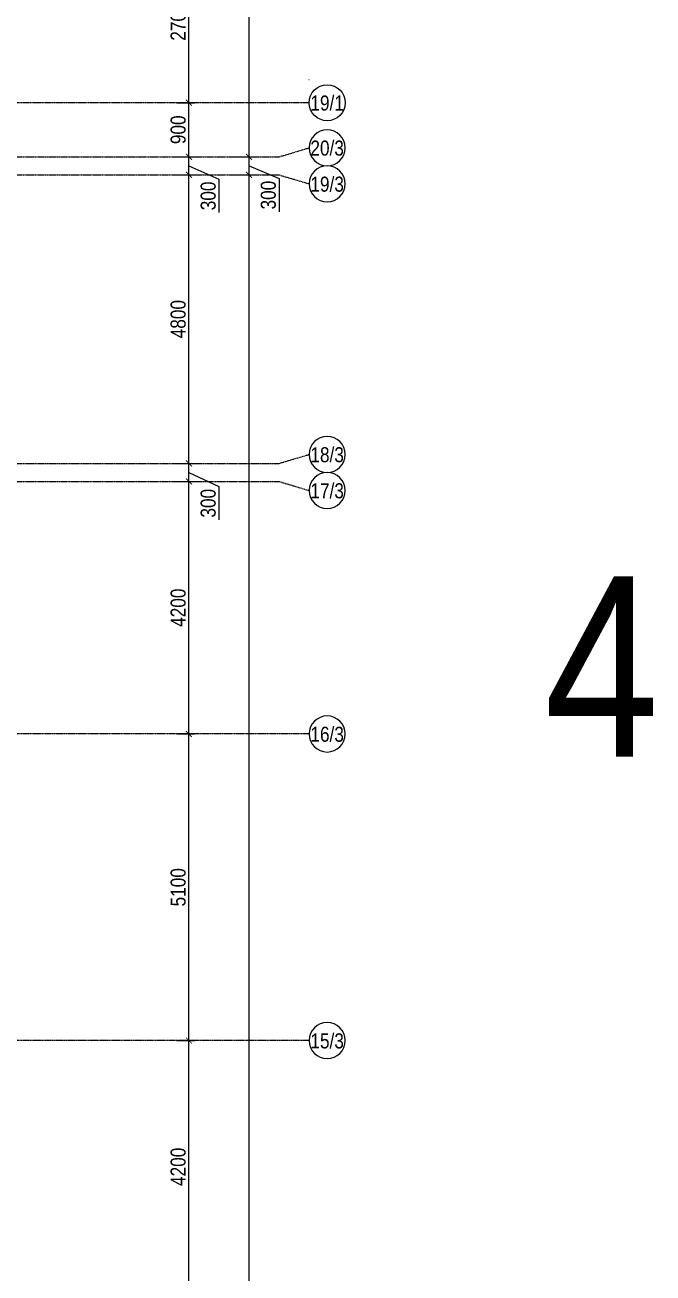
# Model space of a CAD drawing. Header units: millimetres. Extents: x -65509 to 912790, y 446 to 713294.
# Drawn here: x 232580 to 243029, y 346010 to 366770 of the extents above; entities that cross this region are included whole.
import ezdxf
from ezdxf.enums import TextEntityAlignment as Align

# ---------------------------------------------------------------- set-up
doc = ezdxf.new("R2010")
doc.units = ezdxf.units.MM
doc.linetypes.add('CENTER2', pattern=[28.575, 19.05, -3.175, 3.175, -3.175])
doc.layers.get('Defpoints').update_dxf_attribs({"color": 250})
doc.layers.add('АР_Делит', color=250, linetype='Continuous', lineweight=0, plot=False)
doc.layers.add('РД_Оси_100', color=250, linetype='Continuous', lineweight=0)
doc.layers.add('РД_Оси_размер', color=250, linetype='Continuous', lineweight=0)
doc.styles.add('style1', font='ARIALN.TTF')
doc.styles.add('ккк', font='isocpeur.ttf', dxfattribs={"width": 0.85, "oblique": 15})
doc.dimstyles.new('Dim100_ареал', dxfattribs={"dimscale": 100, "dimtxt": 2.5, "dimasz": 1, "dimexe": 1, "dimexo": 1, "dimgap": 0.5, "dimtad": 1, "dimzin": 12, "dimdsep": 46, "dimtxsty": 'style1', "dimblk": 'ARCHTICK', "dimcen": 1, "dimdle": 1, "dimclrd": 256, "dimclre": 256, "dimaunit": 1, "dimadec": 0, "dimazin": 3, "dimtfac": 1, "dimtmove": 1, "dimatfit": 3, "dimldrblk": 'OPEN30', "dimfxl": 4, "dimfxlon": 1, "dimtolj": 1, "dimtzin": 0, "dimlwd": 9, "dimlwe": 9, "dimarcsym": 0})

# ---------------------------------------------------------------- blocks, each defined once
blk = doc.blocks.new('A-iden')
at = {"linetype": 'Continuous', "lineweight": 5}
blk.add_circle((0, -4), 3, dxfattribs=at)
at = {"color": 0, "linetype": 'Continuous', "lineweight": 20, "style": 'ккк', "width": 0.85}
blk.add_attdef('ID', text='', height=8, dxfattribs=at).set_placement((0.31, -3.85), align=Align.MIDDLE_CENTER)
blk = doc.blocks.new('_ArchTick')
at = {"color": 0, "linetype": 'ByBlock', "const_width": 0.15}
blk.add_lwpolyline([(-0.5, -0.5), (0.5, 0.5)], dxfattribs=at)
blk = doc.blocks.new('*D243')
at = {"layer": 'Defpoints', "color": 0, "transparency": 16777216}
for p in [(116910, 69000), (118910, 69000), (116910, 0)]:
    blk.add_point(p, dxfattribs=at)
at = {"layer": 'РД_Оси_размер', "color": 0, "lineweight": 5, "transparency": 16777216}
for p, q in [((118710, 69000), (119010, 69000)), ((118910, -100), (118910, 69100)), ((118710, 0), (119010, 0))]:
    blk.add_line(p, q, dxfattribs=at)
at = {"layer": 'РД_Оси_размер', "color": 0, "lineweight": 5, "transparency": 16777216, "xscale": 100, "yscale": 100, "zscale": 100}
for p, rotation in [((118910, 69000), 90), ((118910, 0), 270)]:
    blk.add_blockref('_ArchTick', p, dxfattribs=dict(at, rotation=rotation))
at = {"layer": 'РД_Оси_размер', "color": 0, "transparency": 16777216, "insert": (118732, 34500), "char_height": 250, "attachment_point": 5, "rotation": 90, "style": 'style1'}
blk.add_mtext('\\A1;69000', dxfattribs=at)
blk = doc.blocks.new('_Open30')
at = {"color": 0, "linetype": 'ByBlock', "lineweight": -2}
for p, q in [((-1, 0.27), (0, 0)), ((0, 0), (-1, -0.27)), ((0, 0), (-1, 0))]:
    blk.add_line(p, q, dxfattribs=at)
blk = doc.blocks.new('*D244')
at = {"layer": 'Defpoints', "color": 0, "transparency": 16777216}
for p in [(116910, 69300), (118910, 69300), (116910, 69000)]:
    blk.add_point(p, dxfattribs=at)
at = {"layer": 'РД_Оси_размер', "color": 0, "lineweight": 5, "transparency": 16777216}
for p, q in [((118910, 68900), (118910, 69400)), ((118710, 69300), (119010, 69300)), ((118910, 69150), (119410, 68939)), ((118710, 69000), (119010, 69000)), ((119410, 68939), (119410, 68387))]:
    blk.add_line(p, q, dxfattribs=at)
at = {"layer": 'РД_Оси_размер', "color": 0, "lineweight": 5, "transparency": 16777216, "xscale": 100, "yscale": 100, "zscale": 100}
for p, rotation in [((118910, 69300), 90), ((118910, 69000), 270)]:
    blk.add_blockref('_ArchTick', p, dxfattribs=dict(at, rotation=rotation))
at = {"layer": 'РД_Оси_размер', "color": 0, "transparency": 16777216, "insert": (119232, 68663), "char_height": 250, "attachment_point": 5, "rotation": 90, "style": 'style1'}
blk.add_mtext('\\A1;300', dxfattribs=at)
blk = doc.blocks.new('*D357')
at = {"layer": 'Defpoints', "color": 0, "transparency": 16777216}
for p in [(116910, 54600), (117910, 54600), (116910, 50400)]:
    blk.add_point(p, dxfattribs=at)
at = {"layer": 'РД_Оси_размер', "color": 0, "lineweight": 5, "transparency": 16777216}
for p, q in [((117710, 54600), (118010, 54600)), ((117910, 50300), (117910, 54700)), ((117710, 50400), (118010, 50400))]:
    blk.add_line(p, q, dxfattribs=at)
at = {"layer": 'РД_Оси_размер', "color": 0, "lineweight": 5, "transparency": 16777216, "xscale": 100, "yscale": 100, "zscale": 100}
for p, rotation in [((117910, 54600), 90), ((117910, 50400), 270)]:
    blk.add_blockref('_ArchTick', p, dxfattribs=dict(at, rotation=rotation))
at = {"layer": 'РД_Оси_размер', "color": 0, "transparency": 16777216, "insert": (117732, 52500), "char_height": 250, "attachment_point": 5, "rotation": 90, "style": 'style1'}
blk.add_mtext('\\A1;4200', dxfattribs=at)
blk = doc.blocks.new('*D358')
at = {"layer": 'Defpoints', "color": 0, "transparency": 16777216}
for p in [(116910, 59700), (117910, 59700), (116910, 54600)]:
    blk.add_point(p, dxfattribs=at)
at = {"layer": 'РД_Оси_размер', "color": 0, "lineweight": 5, "transparency": 16777216}
for p, q in [((117910, 54500), (117910, 59800)), ((117710, 59700), (118010, 59700)), ((117710, 54600), (118010, 54600))]:
    blk.add_line(p, q, dxfattribs=at)
at = {"layer": 'РД_Оси_размер', "color": 0, "lineweight": 5, "transparency": 16777216, "xscale": 100, "yscale": 100, "zscale": 100}
for p, rotation in [((117910, 59700), 90), ((117910, 54600), 270)]:
    blk.add_blockref('_ArchTick', p, dxfattribs=dict(at, rotation=rotation))
at = {"layer": 'РД_Оси_размер', "color": 0, "transparency": 16777216, "insert": (117732, 57150), "char_height": 250, "attachment_point": 5, "rotation": 90, "style": 'style1'}
blk.add_mtext('\\A1;5100', dxfattribs=at)
blk = doc.blocks.new('*D359')
at = {"layer": 'Defpoints', "color": 0, "transparency": 16777216}
for p in [(116910, 63900), (117910, 63900), (116910, 59700)]:
    blk.add_point(p, dxfattribs=at)
at = {"layer": 'РД_Оси_размер', "color": 0, "lineweight": 5, "transparency": 16777216}
for p, q in [((117910, 59600), (117910, 64000)), ((117710, 63900), (118010, 63900)), ((117710, 59700), (118010, 59700))]:
    blk.add_line(p, q, dxfattribs=at)
at = {"layer": 'РД_Оси_размер', "color": 0, "lineweight": 5, "transparency": 16777216, "xscale": 100, "yscale": 100, "zscale": 100}
for p, rotation in [((117910, 63900), 90), ((117910, 59700), 270)]:
    blk.add_blockref('_ArchTick', p, dxfattribs=dict(at, rotation=rotation))
at = {"layer": 'РД_Оси_размер', "color": 0, "transparency": 16777216, "insert": (117732, 61800), "char_height": 250, "attachment_point": 5, "rotation": 90, "style": 'style1'}
blk.add_mtext('\\A1;4200', dxfattribs=at)
blk = doc.blocks.new('*D360')
at = {"layer": 'Defpoints', "color": 0, "transparency": 16777216}
for p in [(116910, 64200), (117910, 64200), (116910, 63900)]:
    blk.add_point(p, dxfattribs=at)
at = {"layer": 'РД_Оси_размер', "color": 0, "lineweight": 5, "transparency": 16777216}
for p, q in [((117710, 64200), (118010, 64200)), ((117910, 63800), (117910, 64300)), ((117910, 64050), (118410, 63814)), ((117710, 63900), (118010, 63900)), ((118410, 63814), (118410, 63262))]:
    blk.add_line(p, q, dxfattribs=at)
at = {"layer": 'РД_Оси_размер', "color": 0, "lineweight": 5, "transparency": 16777216, "xscale": 100, "yscale": 100, "zscale": 100}
for p, rotation in [((117910, 64200), 90), ((117910, 63900), 270)]:
    blk.add_blockref('_ArchTick', p, dxfattribs=dict(at, rotation=rotation))
at = {"layer": 'РД_Оси_размер', "color": 0, "transparency": 16777216, "insert": (118232, 63538), "char_height": 250, "attachment_point": 5, "rotation": 90, "style": 'style1'}
blk.add_mtext('\\A1;300', dxfattribs=at)
blk = doc.blocks.new('*D361')
at = {"layer": 'Defpoints', "color": 0, "transparency": 16777216}
for p in [(116910, 69000), (117910, 69000), (116910, 64200)]:
    blk.add_point(p, dxfattribs=at)
at = {"layer": 'РД_Оси_размер', "color": 0, "lineweight": 5, "transparency": 16777216}
for p, q in [((117710, 69000), (118010, 69000)), ((117910, 64100), (117910, 69100)), ((117710, 64200), (118010, 64200))]:
    blk.add_line(p, q, dxfattribs=at)
at = {"layer": 'РД_Оси_размер', "color": 0, "lineweight": 5, "transparency": 16777216, "xscale": 100, "yscale": 100, "zscale": 100}
for p, rotation in [((117910, 69000), 90), ((117910, 64200), 270)]:
    blk.add_blockref('_ArchTick', p, dxfattribs=dict(at, rotation=rotation))
at = {"layer": 'РД_Оси_размер', "color": 0, "transparency": 16777216, "insert": (117732, 66600), "char_height": 250, "attachment_point": 5, "rotation": 90, "style": 'style1'}
blk.add_mtext('\\A1;4800', dxfattribs=at)
blk = doc.blocks.new('*D362')
at = {"layer": 'Defpoints', "color": 0, "transparency": 16777216}
for p in [(116910, 69300), (117910, 69300), (116910, 69000)]:
    blk.add_point(p, dxfattribs=at)
at = {"layer": 'РД_Оси_размер', "color": 0, "lineweight": 5, "transparency": 16777216}
for p, q in [((117910, 68900), (117910, 69400)), ((117710, 69300), (118010, 69300)), ((117910, 69150), (118410, 68926)), ((117710, 69000), (118010, 69000)), ((118410, 68926), (118410, 68374))]:
    blk.add_line(p, q, dxfattribs=at)
at = {"layer": 'РД_Оси_размер', "color": 0, "lineweight": 5, "transparency": 16777216, "xscale": 100, "yscale": 100, "zscale": 100}
for p, rotation in [((117910, 69300), 90), ((117910, 69000), 270)]:
    blk.add_blockref('_ArchTick', p, dxfattribs=dict(at, rotation=rotation))
at = {"layer": 'РД_Оси_размер', "color": 0, "transparency": 16777216, "insert": (118232, 68650), "char_height": 250, "attachment_point": 5, "rotation": 90, "style": 'style1'}
blk.add_mtext('\\A1;300', dxfattribs=at)
blk = doc.blocks.new('*D363')
at = {"layer": 'Defpoints', "color": 0, "transparency": 16777216}
for p in [(116910, 70200), (117910, 70200), (116910, 69300)]:
    blk.add_point(p, dxfattribs=at)
at = {"layer": 'РД_Оси_размер', "color": 0, "lineweight": 5, "transparency": 16777216}
for p, q in [((117710, 70200), (118010, 70200)), ((117910, 69200), (117910, 70300)), ((117710, 69300), (118010, 69300))]:
    blk.add_line(p, q, dxfattribs=at)
at = {"layer": 'РД_Оси_размер', "color": 0, "lineweight": 5, "transparency": 16777216, "xscale": 100, "yscale": 100, "zscale": 100}
for p, rotation in [((117910, 70200), 90), ((117910, 69300), 270)]:
    blk.add_blockref('_ArchTick', p, dxfattribs=dict(at, rotation=rotation))
at = {"layer": 'РД_Оси_размер', "color": 0, "transparency": 16777216, "insert": (117732, 69750), "char_height": 250, "attachment_point": 5, "rotation": 90, "style": 'style1'}
blk.add_mtext('\\A1;900', dxfattribs=at)
blk = doc.blocks.new('*D364')
at = {"layer": 'Defpoints', "color": 0, "transparency": 16777216}
for p in [(116910, 72900), (117910, 72900), (116910, 70200)]:
    blk.add_point(p, dxfattribs=at)
at = {"layer": 'РД_Оси_размер', "color": 0, "lineweight": 5, "transparency": 16777216}
for p, q in [((117710, 72900), (118010, 72900)), ((117910, 70100), (117910, 73000)), ((117710, 70200), (118010, 70200))]:
    blk.add_line(p, q, dxfattribs=at)
at = {"layer": 'РД_Оси_размер', "color": 0, "lineweight": 5, "transparency": 16777216, "xscale": 100, "yscale": 100, "zscale": 100}
for p, rotation in [((117910, 72900), 90), ((117910, 70200), 270)]:
    blk.add_blockref('_ArchTick', p, dxfattribs=dict(at, rotation=rotation))
at = {"layer": 'РД_Оси_размер', "color": 0, "transparency": 16777216, "insert": (117732, 71550), "char_height": 250, "attachment_point": 5, "rotation": 90, "style": 'style1'}
blk.add_mtext('\\A1;2700', dxfattribs=at)
blk = doc.blocks.new('*D225')
at = {"layer": 'Defpoints', "color": 0, "transparency": 16777216}
for p in [(114955, 100500), (118910, 100500), (116910, 69300)]:
    blk.add_point(p, dxfattribs=at)
at = {"layer": 'РД_Оси_размер', "color": 0, "lineweight": 5, "transparency": 16777216}
for p, q in [((118710, 100500), (119010, 100500)), ((118910, 69200), (118910, 100600)), ((118710, 69300), (119010, 69300))]:
    blk.add_line(p, q, dxfattribs=at)
at = {"layer": 'РД_Оси_размер', "color": 0, "lineweight": 5, "transparency": 16777216, "xscale": 100, "yscale": 100, "zscale": 100}
for p, rotation in [((118910, 100500), 90), ((118910, 69300), 270)]:
    blk.add_blockref('_ArchTick', p, dxfattribs=dict(at, rotation=rotation))
at = {"layer": 'РД_Оси_размер', "color": 0, "transparency": 16777216, "insert": (118732, 84900), "char_height": 250, "attachment_point": 5, "rotation": 90, "style": 'style1'}
blk.add_mtext('\\A1;31200', dxfattribs=at)
blk = doc.blocks.new('СОШ_2200_АР_ОСИ_М100_28.05.24')
at = {"layer": 'РД_Оси_100', "linetype": 'CENTER2'}
for p, q in [((90799.446, 69000), (117755, 69000)), ((119910, 59700), (94200, 59700)), ((119910, 54600), (94200, 54600))]:
    blk.add_line(p, q, dxfattribs=at)
for points in [[(119907.516, 70586.836), (119910, 70586.416)], [(119910, 70200), (-5954.958, 70200)], [(94200, 69300), (119410, 69300), (119910, 69450)], [(94200, 69000), (119410, 69000), (119910, 68850)], [(94200, 64200), (119410, 64200), (119910, 64350)], [(94200, 63900), (119410, 63900), (119910, 63750)]]:
    blk.add_lwpolyline(points, dxfattribs=at)
at = {"layer": 'РД_Оси_100', "color": 0}
ref = blk.add_blockref('A-iden', (120210, 70600), dxfattribs=dict(at, xscale=100, yscale=100, zscale=100))
ref.add_attrib('ID', '19/1', dxfattribs={"layer": '0', "linetype": 'Continuous', "height": 250, "style": 'style1'}).set_placement((120210, 70200), align=Align.MIDDLE)
ref = blk.add_blockref('A-iden', (120210, 69850), dxfattribs=dict(at, xscale=-100, yscale=100, zscale=100))
ref.add_attrib('ID', '20/3', dxfattribs={"layer": '0', "linetype": 'Continuous', "height": 250, "style": 'style1'}).set_placement((120210, 69450), align=Align.MIDDLE)
ref = blk.add_blockref('A-iden', (120210, 69250), dxfattribs=dict(at, xscale=-100, yscale=100, zscale=100))
ref.add_attrib('ID', '19/3', dxfattribs={"layer": '0', "linetype": 'Continuous', "height": 250, "style": 'style1'}).set_placement((120210, 68850), align=Align.MIDDLE)
ref = blk.add_blockref('A-iden', (120210, 64750), dxfattribs=dict(at, xscale=-100, yscale=100, zscale=100))
ref.add_attrib('ID', '18/3', dxfattribs={"layer": '0', "linetype": 'Continuous', "height": 250, "style": 'style1'}).set_placement((120210, 64350), align=Align.MIDDLE)
ref = blk.add_blockref('A-iden', (120210, 64150), dxfattribs=dict(at, xscale=-100, yscale=100, zscale=100))
ref.add_attrib('ID', '17/3', dxfattribs={"layer": '0', "linetype": 'Continuous', "height": 250, "style": 'style1'}).set_placement((120210, 63750), align=Align.MIDDLE)
ref = blk.add_blockref('A-iden', (120210, 60100), dxfattribs=dict(at, xscale=-100, yscale=100, zscale=100))
ref.add_attrib('ID', '16/3', dxfattribs={"layer": '0', "linetype": 'Continuous', "height": 250, "style": 'style1'}).set_placement((120210, 59700), align=Align.MIDDLE)
ref = blk.add_blockref('A-iden', (120210, 55000), dxfattribs=dict(at, xscale=-100, yscale=100, zscale=100))
ref.add_attrib('ID', '15/3', dxfattribs={"layer": '0', "linetype": 'Continuous', "height": 250, "style": 'style1'}).set_placement((120210, 54600), align=Align.MIDDLE)
at = {"layer": 'РД_Оси_размер'}
for base, p1, p2, picture, middle in [((118910, 100500), (116910, 69300), (114955, 100500), '*D225', (118732.357, 84900)), ((117910, 72900), (116910, 70200), (116910, 72900), '*D364', (117732.357, 71550)), ((117910, 70200), (116910, 69300), (116910, 70200), '*D363', (117732.357, 69750)), ((118910, 69000), (116910, 0), (116910, 69000), '*D243', (118732.357, 34500)), ((117910, 69000), (116910, 64200), (116910, 69000), '*D361', (117732.357, 66600)), ((117910, 63900), (116910, 59700), (116910, 63900), '*D359', (117732.357, 61800)), ((117910, 59700), (116910, 54600), (116910, 59700), '*D358', (117732.357, 57150)), ((117910, 54600), (116910, 50400), (116910, 54600), '*D357', (117732.357, 52500))]:
    dim = blk.add_linear_dim(base=base, p1=p1, p2=p2, angle=90, dimstyle='Dim100_ареал', dxfattribs=at)
    dim.commit()
    dim.dimension.update_dxf_attribs({"geometry": picture, "text_midpoint": middle})
for base, p1, p2, picture, middle in [((118910, 69300), (116910, 69000), (116910, 69300), '*D244', (119410, 68889.275)), ((117910, 69300), (116910, 69000), (116910, 69300), '*D362', (118410, 68876.088)), ((117910, 64200), (116910, 63900), (116910, 64200), '*D360', (118410, 63764.388))]:
    dim = blk.add_linear_dim(base=base, p1=p1, p2=p2, angle=90, dimstyle='Dim100_ареал', dxfattribs=at)
    dim.commit()
    dim.dimension.update_dxf_attribs({"geometry": picture, "text_midpoint": middle, "dimtype": 128})

msp = doc.modelspace()

# ---------------------------------------------------------------- block references
at = {"layer": 'РД_Оси_100'}
msp.add_blockref('СОШ_2200_АР_ОСИ_М100_28.05.24', (117397.159, 295276.733), dxfattribs=at)

# ---------------------------------------------------------------- texts
at = {"layer": 'АР_Делит', "insert": (242173.604, 356097.89), "char_height": 3000, "width": 19035, "attachment_point": 5, "style": 'style1'}
msp.add_mtext('4', dxfattribs=at)

doc.saveas('drawing.dxf')
